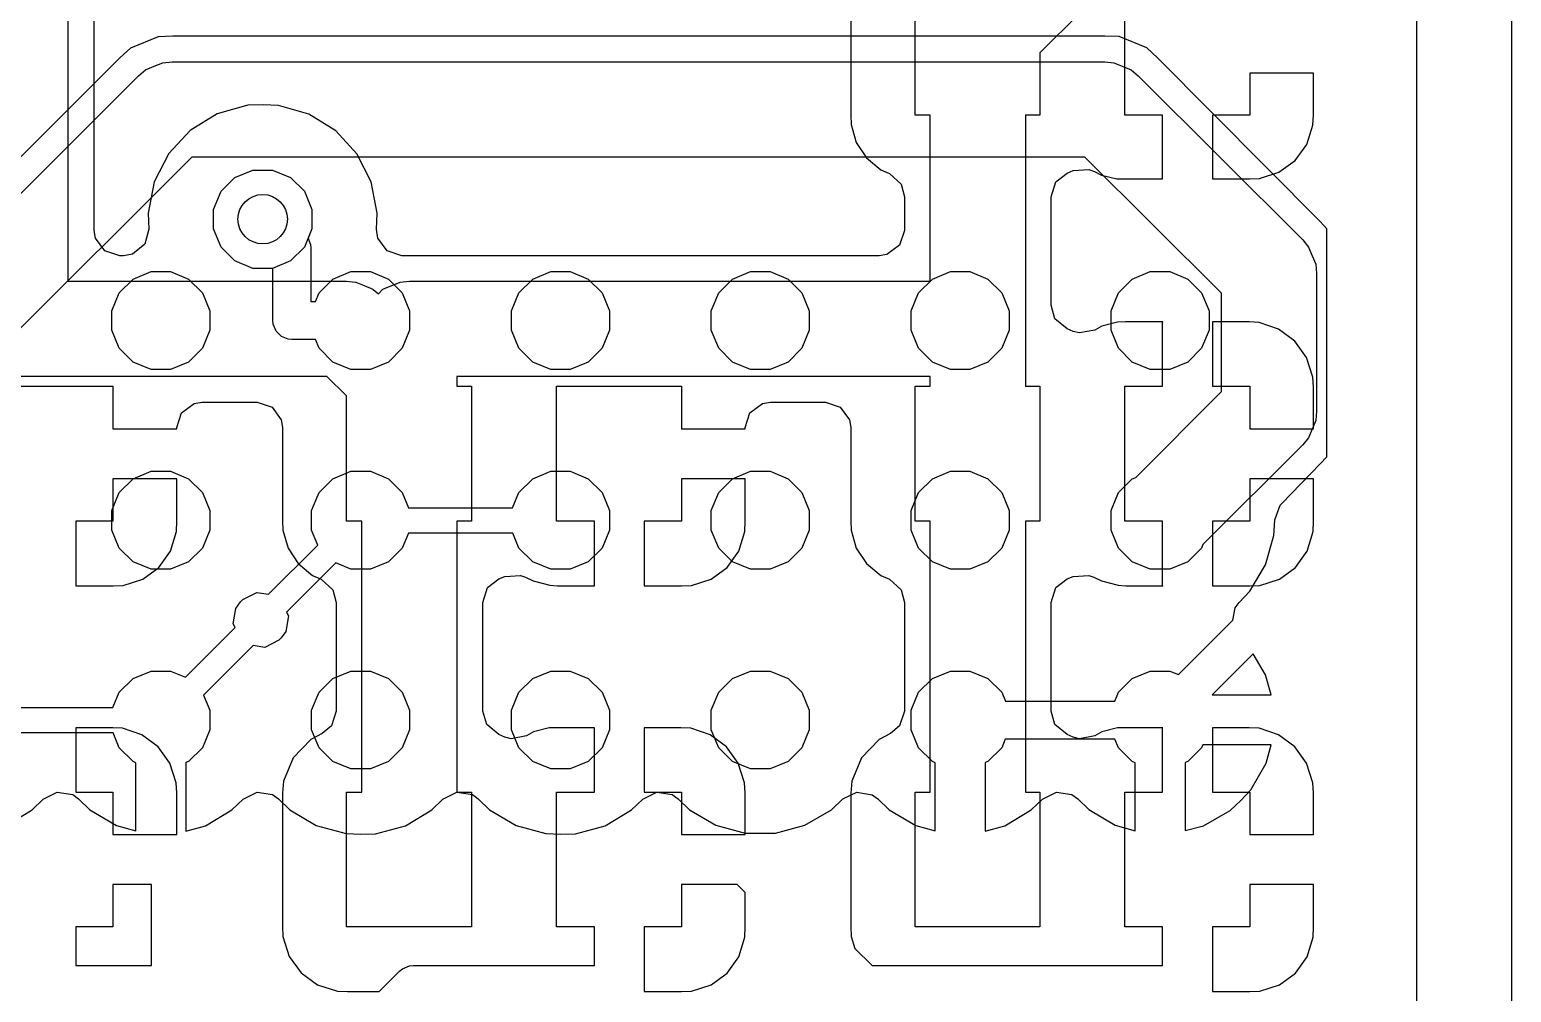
# Model space of a CAD drawing. Header units: inches. Extents: x 3.98 to 8.37, y -7.42 to -0.85.
# Drawn here: x 7.502 to 8.369, y -5.931 to -5.367 of the extents above; entities that cross this region are included whole.
import ezdxf

# ---------------------------------------------------------------- set-up
doc = ezdxf.new("R2010")
doc.units = ezdxf.units.IN
doc.header["$MEASUREMENT"] = 0
for name, color, linetype, true_color in [('Bottom Layer', 153, 'CONTINUOUS', 0x4d7fc4), ('Multi-Layer', 254, 'CONTINUOUS', 0xd0d2cd), ('Top Layer', 13, 'CONTINUOUS', 0xc83434)]:
    doc.layers.add(name, color=color, linetype=linetype, true_color=true_color)

msp = doc.modelspace()

# ---------------------------------------------------------------- linework, layer by layer
at = {"layer": 'Bottom Layer', "linetype": 'CONTINUOUS'}
for p, q in [((8.3137, -4.24655), (8.3137, -6.98495)), ((7.52454, -5.27219), (7.52454, -5.51431)), ((7.54002, -5.48456), (7.54002, -5.32451)), ((7.98264, -5.33869), (7.98264, -5.41714)), ((8.02026, -5.41718), (8.02026, -5.33825)), ((8.14304, -5.41718), (8.14304, -5.33825)), ((8.11676, -5.35728), (8.09334, -5.3807)), ((8.09334, -5.3807), (8.09334, -5.41718)), ((8.25331, -5.39248), (8.21612, -5.39248)), ((8.21612, -5.39248), (8.21612, -5.41718)), ((8.25331, -5.41704), (8.25331, -5.39248)), ((7.6119, -5.41639), (7.59613, -5.42605)), ((7.62992, -5.41129), (7.6119, -5.41639)), ((7.63884, -5.41099), (7.62992, -5.41129)), ((7.64772, -5.41138), (7.63884, -5.41099)), ((7.66562, -5.41658), (7.64772, -5.41138)), ((7.68124, -5.42627), (7.66562, -5.41658)), ((7.98264, -5.41714), (7.98277, -5.42259)), ((8.0291, -5.41718), (8.02026, -5.41718)), ((8.0291, -5.51431), (8.0291, -5.41718)), ((8.09334, -5.41718), (8.08479, -5.41718)), ((8.08479, -5.41718), (8.08479, -5.54215)), ((8.16511, -5.41718), (8.14304, -5.41718)), ((8.16511, -5.45437), (8.16511, -5.41718)), ((8.21612, -5.41718), (8.19434, -5.41718)), ((8.19434, -5.41718), (8.19434, -5.45437)), ((8.25308, -5.42286), (8.25331, -5.41704)), ((7.59613, -5.42605), (7.58356, -5.43962)), ((7.69366, -5.43981), (7.68124, -5.42627)), ((7.98277, -5.42259), (7.98587, -5.43313)), ((8.24939, -5.43421), (8.25308, -5.42286)), ((7.98587, -5.43313), (7.99177, -5.44207)), ((8.24256, -5.44362), (8.24939, -5.43421)), ((7.58356, -5.43962), (7.57513, -5.45608)), ((7.70197, -5.4562), (7.69366, -5.43981)), ((7.99177, -5.44207), (8.00018, -5.44901)), ((8.23315, -5.45045), (8.24256, -5.44362)), ((7.62225, -5.45359), (7.63283, -5.44921)), ((7.63283, -5.44921), (7.64428, -5.44921)), ((7.64428, -5.44921), (7.65485, -5.45359)), ((8.00018, -5.44901), (8.00525, -5.45126)), ((8.00525, -5.45126), (8.01207, -5.4574)), ((8.10267, -5.4561), (8.10917, -5.45104)), ((8.10917, -5.45104), (8.11282, -5.44958)), ((8.11282, -5.44958), (8.12198, -5.44897)), ((8.12198, -5.44897), (8.12515, -5.45017)), ((8.12515, -5.45017), (8.12927, -5.4523)), ((8.12927, -5.4523), (8.13833, -5.45442)), ((8.2218, -5.45414), (8.23315, -5.45045)), ((7.57513, -5.45608), (7.57143, -5.4744)), ((7.60977, -5.47226), (7.61415, -5.46168)), ((7.61415, -5.46168), (7.62225, -5.45359)), ((7.65485, -5.45359), (7.66295, -5.46168)), ((7.66295, -5.46168), (7.66733, -5.47226)), ((7.70561, -5.47448), (7.70197, -5.4562)), ((8.01207, -5.4574), (8.01406, -5.46483)), ((8.09983, -5.46483), (8.10267, -5.4561)), ((8.13833, -5.45442), (8.14301, -5.45437)), ((8.14301, -5.45437), (8.14319, -5.45437)), ((8.14319, -5.45437), (8.16511, -5.45437)), ((8.19434, -5.45437), (8.21598, -5.45437)), ((8.21598, -5.45437), (8.2218, -5.45414)), ((8.01406, -5.46483), (8.01406, -5.48456)), ((8.09983, -5.52841), (8.09983, -5.46483)), ((7.57143, -5.4744), (7.5719, -5.48383)), ((7.60977, -5.48371), (7.60977, -5.47226)), ((7.66733, -5.47226), (7.66733, -5.48371)), ((7.7052, -5.48393), (7.70561, -5.47448)), ((7.54075, -5.48915), (7.54002, -5.48456)), ((7.5719, -5.48383), (7.56949, -5.49269)), ((7.61415, -5.49429), (7.60977, -5.48371)), ((7.66733, -5.48371), (7.66295, -5.49429)), ((7.70591, -5.48915), (7.7052, -5.48393)), ((8.01406, -5.48456), (8.01123, -5.49329)), ((7.54614, -5.49658), (7.54075, -5.48915)), ((7.55487, -5.49941), (7.54614, -5.49658)), ((7.56949, -5.49269), (7.56234, -5.49844)), ((7.62225, -5.50238), (7.61415, -5.49429)), ((7.66295, -5.49429), (7.65485, -5.50238)), ((7.71131, -5.49658), (7.70591, -5.48915)), ((7.72004, -5.49941), (7.71131, -5.49658)), ((8.01123, -5.49329), (8.0038, -5.49869)), ((7.55706, -5.49941), (7.55487, -5.49941)), ((7.56234, -5.49844), (7.55706, -5.49941)), ((7.63283, -5.50677), (7.62225, -5.50238)), ((7.65485, -5.50238), (7.64428, -5.50677)), ((7.99921, -5.49941), (7.72004, -5.49941)), ((8.0038, -5.49869), (7.99921, -5.49941)), ((7.64428, -5.50677), (7.63283, -5.50677)), ((7.52454, -5.51431), (7.68759, -5.51431)), ((7.68759, -5.51431), (7.69276, -5.51482)), ((7.69276, -5.51482), (7.69289, -5.51482)), ((7.69289, -5.51482), (7.69293, -5.51483)), ((7.69293, -5.51483), (7.69302, -5.51484)), ((7.69302, -5.51484), (7.69798, -5.5169)), ((7.69798, -5.5169), (7.70294, -5.51892)), ((7.70294, -5.51892), (7.70302, -5.51898)), ((7.70302, -5.51898), (7.70306, -5.519)), ((7.70306, -5.519), (7.70315, -5.51909)), ((7.70315, -5.51909), (7.70626, -5.52162)), ((7.70626, -5.52162), (7.70888, -5.519)), ((7.70888, -5.519), (7.71892, -5.51484)), ((7.71892, -5.51484), (7.72435, -5.51431)), ((7.72435, -5.51431), (8.0291, -5.51431)), ((8.10212, -5.53633), (8.09983, -5.52841)), ((8.10917, -5.5422), (8.10212, -5.53633)), ((8.13875, -5.53824), (8.12959, -5.54067)), ((8.14334, -5.53815), (8.13875, -5.53824)), ((8.16516, -5.53815), (8.14334, -5.53815)), ((8.16511, -5.53864), (8.16516, -5.53815)), ((8.16511, -5.57584), (8.16511, -5.53864)), ((8.2158, -5.53815), (8.19429, -5.53815)), ((8.19429, -5.53815), (8.19434, -5.53864)), ((8.19434, -5.53864), (8.19434, -5.57584)), ((8.22151, -5.53851), (8.2158, -5.53815)), ((8.23292, -5.54243), (8.22151, -5.53851)), ((8.08479, -5.54215), (8.08479, -5.57584)), ((8.11282, -5.54366), (8.10917, -5.5422)), ((8.1164, -5.5446), (8.11282, -5.54366)), ((8.12542, -5.54293), (8.1164, -5.5446)), ((8.12959, -5.54067), (8.12542, -5.54293)), ((8.24237, -5.54946), (8.23292, -5.54243)), ((8.24926, -5.55901), (8.24237, -5.54946)), ((8.25303, -5.57046), (8.24926, -5.55901)), ((7.67614, -5.57), (7.4967, -5.57)), ((7.68766, -5.58141), (7.67614, -5.57)), ((8.0291, -5.57), (7.75219, -5.57)), ((7.75219, -5.57), (7.75219, -5.57584)), ((8.0291, -5.57584), (8.0291, -5.57)), ((8.25331, -5.57627), (8.25303, -5.57046)), ((7.47777, -5.57584), (7.55085, -5.57584)), ((7.55085, -5.57584), (7.55085, -5.60076)), ((7.68766, -5.65477), (7.68766, -5.58141)), ((7.75219, -5.57584), (7.76075, -5.57584)), ((7.76075, -5.57584), (7.76075, -5.65477)), ((7.81044, -5.65477), (7.81044, -5.57584)), ((7.81044, -5.57584), (7.88352, -5.57584)), ((7.88352, -5.57584), (7.88352, -5.60076)), ((8.02026, -5.65477), (8.02026, -5.57584)), ((8.02026, -5.57584), (8.0291, -5.57584)), ((8.08479, -5.57584), (8.09334, -5.57584)), ((8.09334, -5.57584), (8.09334, -5.65477)), ((8.14304, -5.65477), (8.14304, -5.57584)), ((8.14304, -5.57584), (8.16511, -5.57584)), ((8.19434, -5.57584), (8.21612, -5.57584)), ((8.21612, -5.57584), (8.21612, -5.60076)), ((8.25331, -5.60076), (8.25331, -5.57627)), ((7.58826, -5.60003), (7.59109, -5.59131)), ((7.59109, -5.59131), (7.59852, -5.58591)), ((7.59852, -5.58591), (7.60311, -5.58518)), ((7.60311, -5.58518), (7.63526, -5.58518)), ((7.63526, -5.58518), (7.64399, -5.58802)), ((7.64399, -5.58802), (7.64939, -5.59544)), ((7.92078, -5.60003), (7.92362, -5.59131)), ((7.92362, -5.59131), (7.93104, -5.58591)), ((7.93104, -5.58591), (7.93563, -5.58518)), ((7.93563, -5.58518), (7.96779, -5.58518)), ((7.96779, -5.58518), (7.97652, -5.58802)), ((7.97652, -5.58802), (7.98191, -5.59544)), ((7.58826, -5.60076), (7.58826, -5.60003)), ((7.64939, -5.59544), (7.65011, -5.60003)), ((7.65011, -5.60003), (7.65011, -5.65466)), ((7.92078, -5.60076), (7.92078, -5.60003)), ((7.98191, -5.59544), (7.98264, -5.60003)), ((7.98264, -5.60003), (7.98264, -5.65466)), ((7.55085, -5.60076), (7.58826, -5.60076)), ((7.88352, -5.60076), (7.92078, -5.60076)), ((8.21612, -5.60076), (8.25331, -5.60076)), ((7.58826, -5.63), (7.55085, -5.63)), ((7.55085, -5.63), (7.55085, -5.65477)), ((7.58826, -5.65473), (7.58826, -5.63)), ((7.92078, -5.63), (7.88352, -5.63)), ((7.88352, -5.63), (7.88352, -5.65477)), ((7.92078, -5.65473), (7.92078, -5.63)), ((8.25331, -5.63), (8.21612, -5.63)), ((8.21612, -5.63), (8.21612, -5.65477)), ((8.25331, -5.65473), (8.25331, -5.63)), ((7.55085, -5.65477), (7.52929, -5.65477)), ((7.52929, -5.65477), (7.52929, -5.69212)), ((7.58463, -5.67227), (7.58816, -5.66077)), ((7.58816, -5.66077), (7.58826, -5.65473)), ((7.65011, -5.65466), (7.65025, -5.66011)), ((7.65025, -5.66011), (7.65335, -5.67065)), ((7.69651, -5.65477), (7.68766, -5.65477)), ((7.69651, -5.81343), (7.69651, -5.65477)), ((7.76075, -5.65477), (7.75219, -5.65477)), ((7.75219, -5.65477), (7.75219, -5.81343)), ((7.83259, -5.65477), (7.81044, -5.65477)), ((7.83259, -5.69212), (7.83259, -5.65477)), ((7.88352, -5.65477), (7.86182, -5.65477)), ((7.86182, -5.65477), (7.86182, -5.69212)), ((7.91716, -5.67227), (7.92068, -5.66077)), ((7.92068, -5.66077), (7.92078, -5.65473)), ((7.98264, -5.65466), (7.98277, -5.66011)), ((7.98277, -5.66011), (7.98587, -5.67065)), ((8.0291, -5.65477), (8.02026, -5.65477)), ((8.0291, -5.81343), (8.0291, -5.65477)), ((8.09334, -5.65477), (8.08479, -5.65477)), ((8.08479, -5.65477), (8.08479, -5.81343)), ((8.16511, -5.65477), (8.14304, -5.65477)), ((8.16511, -5.69212), (8.16511, -5.65477)), ((8.21612, -5.65477), (8.19434, -5.65477)), ((8.19434, -5.65477), (8.19434, -5.69212)), ((8.24968, -5.67227), (8.25321, -5.66077)), ((8.25321, -5.66077), (8.25331, -5.65473)), ((7.57784, -5.68183), (7.58463, -5.67227)), ((7.65335, -5.67065), (7.65924, -5.67958)), ((7.91036, -5.68183), (7.91716, -5.67227)), ((7.98587, -5.67065), (7.99177, -5.67958)), ((8.24289, -5.68183), (8.24968, -5.67227)), ((7.56837, -5.68876), (7.57784, -5.68183)), ((7.65924, -5.67958), (7.66765, -5.68652)), ((7.66765, -5.68652), (7.67272, -5.68878)), ((7.77664, -5.68856), (7.7803, -5.6871)), ((7.7803, -5.6871), (7.78945, -5.68649)), ((7.78945, -5.68649), (7.79235, -5.68756)), ((7.9009, -5.68876), (7.91036, -5.68183)), ((7.99177, -5.67958), (8.00018, -5.68652)), ((8.00018, -5.68652), (8.00525, -5.68878)), ((8.10917, -5.68856), (8.11282, -5.6871)), ((8.11282, -5.6871), (8.12198, -5.68649)), ((8.12198, -5.68649), (8.12488, -5.68756)), ((8.23342, -5.68876), (8.24289, -5.68183)), ((7.52929, -5.69212), (7.52924, -5.69261)), ((7.52924, -5.69261), (7.55101, -5.69261)), ((7.55101, -5.69261), (7.55694, -5.69244)), ((7.55694, -5.69244), (7.56837, -5.68876)), ((7.67272, -5.68878), (7.67955, -5.69492)), ((7.67955, -5.69492), (7.68154, -5.70235)), ((7.76731, -5.70235), (7.77014, -5.69362)), ((7.77014, -5.69362), (7.77664, -5.68856)), ((7.79235, -5.68756), (7.79687, -5.68977)), ((7.79687, -5.68977), (7.80655, -5.69234)), ((7.80655, -5.69234), (7.8111, -5.69261)), ((7.8111, -5.69261), (7.83263, -5.69261)), ((7.83263, -5.69261), (7.83259, -5.69212)), ((7.86182, -5.69212), (7.86177, -5.69261)), ((7.86177, -5.69261), (7.88353, -5.69261)), ((7.88353, -5.69261), (7.88947, -5.69244)), ((7.88947, -5.69244), (7.9009, -5.68876)), ((8.00525, -5.68878), (8.01207, -5.69492)), ((8.01207, -5.69492), (8.01406, -5.70235)), ((8.09983, -5.70235), (8.10267, -5.69362)), ((8.10267, -5.69362), (8.10917, -5.68856)), ((8.12488, -5.68756), (8.12939, -5.68977)), ((8.12939, -5.68977), (8.13908, -5.69234)), ((8.13908, -5.69234), (8.14363, -5.69261)), ((8.14363, -5.69261), (8.16516, -5.69261)), ((8.16516, -5.69261), (8.16511, -5.69212)), ((8.19434, -5.69212), (8.19429, -5.69261)), ((8.19429, -5.69261), (8.21606, -5.69261)), ((8.21606, -5.69261), (8.22199, -5.69244)), ((8.22199, -5.69244), (8.23342, -5.68876)), ((7.68154, -5.70235), (7.68154, -5.76593)), ((7.76731, -5.76593), (7.76731, -5.70235)), ((8.01406, -5.70235), (8.01406, -5.76593)), ((8.09983, -5.76593), (8.09983, -5.70235)), ((7.68154, -5.76593), (7.6787, -5.77466)), ((7.76959, -5.77384), (7.76731, -5.76593)), ((7.77664, -5.77972), (7.76959, -5.77384)), ((8.01406, -5.76593), (8.01123, -5.77466)), ((8.10212, -5.77384), (8.09983, -5.76593)), ((8.10917, -5.77972), (8.10212, -5.77384)), ((7.55077, -5.77567), (7.52924, -5.77567)), ((7.52924, -5.77567), (7.52929, -5.77616)), ((7.52929, -5.77616), (7.52929, -5.81343)), ((7.55648, -5.77601), (7.55077, -5.77567)), ((7.56788, -5.77993), (7.55648, -5.77601)), ((7.57734, -5.78695), (7.56788, -5.77993)), ((7.66669, -5.7826), (7.65639, -5.79324)), ((7.67343, -5.77916), (7.66669, -5.7826)), ((7.6787, -5.77466), (7.67343, -5.77916)), ((7.7803, -5.78118), (7.77664, -5.77972)), ((7.78387, -5.78212), (7.7803, -5.78118)), ((7.7929, -5.78044), (7.78387, -5.78212)), ((7.79706, -5.77818), (7.7929, -5.78044)), ((7.80622, -5.77576), (7.79706, -5.77818)), ((7.81082, -5.77567), (7.80622, -5.77576)), ((7.83263, -5.77567), (7.81082, -5.77567)), ((7.83259, -5.77616), (7.83263, -5.77567)), ((7.83259, -5.81343), (7.83259, -5.77616)), ((7.88328, -5.77567), (7.86177, -5.77567)), ((7.86177, -5.77567), (7.86182, -5.77616)), ((7.86182, -5.77616), (7.86182, -5.81343)), ((7.88898, -5.77602), (7.88328, -5.77567)), ((7.90039, -5.77995), (7.88898, -5.77602)), ((7.90985, -5.78697), (7.90039, -5.77995)), ((7.99921, -5.7826), (7.98892, -5.79324)), ((8.00596, -5.77916), (7.99921, -5.7826)), ((8.01123, -5.77466), (8.00596, -5.77916)), ((8.11282, -5.78118), (8.10917, -5.77972)), ((8.1164, -5.78212), (8.11282, -5.78118)), ((8.12542, -5.78044), (8.1164, -5.78212)), ((8.12959, -5.77818), (8.12542, -5.78044)), ((8.13875, -5.77576), (8.12959, -5.77818)), ((8.14334, -5.77567), (8.13875, -5.77576)), ((8.16516, -5.77567), (8.14334, -5.77567)), ((8.16511, -5.77616), (8.16516, -5.77567)), ((8.16511, -5.81343), (8.16511, -5.77616)), ((8.2158, -5.77567), (8.19429, -5.77567)), ((8.19429, -5.77567), (8.19434, -5.77616)), ((8.19434, -5.77616), (8.19434, -5.81343)), ((8.22151, -5.77602), (8.2158, -5.77567)), ((8.23292, -5.77995), (8.22151, -5.77602)), ((8.24237, -5.78697), (8.23292, -5.77995)), ((7.58422, -5.79651), (7.57734, -5.78695)), ((7.91674, -5.79653), (7.90985, -5.78697)), ((8.24926, -5.79653), (8.24237, -5.78697)), ((7.58799, -5.80796), (7.58422, -5.79651)), ((7.65639, -5.79324), (7.65063, -5.80693)), ((7.92051, -5.80797), (7.91674, -5.79653)), ((7.98892, -5.79324), (7.98316, -5.80693)), ((8.25303, -5.80797), (8.24926, -5.79653)), ((7.58826, -5.81378), (7.58799, -5.80796)), ((7.65063, -5.80693), (7.65011, -5.81398)), ((7.92078, -5.81378), (7.92051, -5.80797)), ((7.98316, -5.80693), (7.98264, -5.81398)), ((8.25331, -5.81378), (8.25303, -5.80797)), ((7.52929, -5.81343), (7.55085, -5.81343)), ((7.55085, -5.81343), (7.55085, -5.83828)), ((7.58826, -5.83828), (7.58826, -5.81378)), ((7.65011, -5.81398), (7.65011, -5.89207)), ((7.68766, -5.89236), (7.68766, -5.81343)), ((7.68766, -5.81343), (7.69651, -5.81343)), ((7.75219, -5.81343), (7.76075, -5.81343)), ((7.76075, -5.81343), (7.76075, -5.89236)), ((7.81044, -5.89236), (7.81044, -5.81343)), ((7.81044, -5.81343), (7.83259, -5.81343)), ((7.86182, -5.81343), (7.88352, -5.81343)), ((7.88352, -5.81343), (7.88352, -5.83828)), ((7.92078, -5.83828), (7.92078, -5.81378)), ((7.98264, -5.81398), (7.98264, -5.89207)), ((8.02026, -5.89236), (8.02026, -5.81343)), ((8.02026, -5.81343), (8.0291, -5.81343)), ((8.08479, -5.81343), (8.09334, -5.81343)), ((8.09334, -5.81343), (8.09334, -5.89236)), ((8.14304, -5.89236), (8.14304, -5.81343)), ((8.14304, -5.81343), (8.16511, -5.81343)), ((8.19434, -5.81343), (8.21612, -5.81343)), ((8.21612, -5.81343), (8.21612, -5.83828)), ((8.25331, -5.83828), (8.25331, -5.81378)), ((7.55085, -5.83828), (7.58826, -5.83828)), ((7.88352, -5.83828), (7.92078, -5.83828)), ((8.21612, -5.83828), (8.25331, -5.83828)), ((7.57354, -5.86752), (7.55085, -5.86752)), ((7.55085, -5.86752), (7.55085, -5.89236)), ((7.57354, -5.91491), (7.57354, -5.86752)), ((7.91622, -5.86752), (7.88352, -5.86752)), ((7.88352, -5.86752), (7.88352, -5.89236)), ((7.92078, -5.87208), (7.91622, -5.86752)), ((8.25331, -5.86752), (8.21612, -5.86752)), ((8.21612, -5.86752), (8.21612, -5.89236)), ((8.25331, -5.89225), (8.25331, -5.86752)), ((7.92078, -5.89225), (7.92078, -5.87208)), ((7.55085, -5.89236), (7.52929, -5.89236)), ((7.52929, -5.89236), (7.52929, -5.91491)), ((7.65011, -5.89207), (7.65034, -5.89801)), ((7.76075, -5.89236), (7.68766, -5.89236)), ((7.83259, -5.89236), (7.81044, -5.89236)), ((7.83259, -5.91491), (7.83259, -5.89236)), ((7.88352, -5.89236), (7.86182, -5.89236)), ((7.86182, -5.89236), (7.86182, -5.92964)), ((7.92068, -5.89829), (7.92078, -5.89225)), ((7.98264, -5.89207), (7.98287, -5.89801)), ((8.09334, -5.89236), (8.02026, -5.89236)), ((8.16511, -5.89236), (8.14304, -5.89236)), ((8.16511, -5.91491), (8.16511, -5.89236)), ((8.21612, -5.89236), (8.19434, -5.89236)), ((8.19434, -5.89236), (8.19434, -5.92964)), ((8.25321, -5.89829), (8.25331, -5.89225)), ((7.65034, -5.89801), (7.6541, -5.90958)), ((7.91716, -5.90979), (7.92068, -5.89829)), ((7.98287, -5.89801), (7.9851, -5.90488)), ((8.24968, -5.90979), (8.25321, -5.89829)), ((7.6541, -5.90958), (7.66107, -5.91917)), ((7.91036, -5.91934), (7.91716, -5.90979)), ((7.9851, -5.90488), (7.99513, -5.91491)), ((8.24289, -5.91934), (8.24968, -5.90979)), ((7.52929, -5.91491), (7.57354, -5.91491)), ((7.66107, -5.91917), (7.67067, -5.92614)), ((7.7067, -5.93013), (7.71866, -5.91817)), ((7.71866, -5.91817), (7.72035, -5.91679)), ((7.72035, -5.91679), (7.72437, -5.91512)), ((7.72437, -5.91512), (7.72654, -5.91491)), ((7.72654, -5.91491), (7.83259, -5.91491)), ((7.9009, -5.92628), (7.91036, -5.91934)), ((7.99513, -5.91491), (8.16511, -5.91491)), ((8.23342, -5.92628), (8.24289, -5.91934)), ((7.67067, -5.92614), (7.68223, -5.9299)), ((7.68223, -5.9299), (7.68817, -5.93013)), ((7.68817, -5.93013), (7.7067, -5.93013)), ((7.86182, -5.92964), (7.86177, -5.93013)), ((7.86177, -5.93013), (7.88353, -5.93013)), ((7.88353, -5.93013), (7.88947, -5.92996)), ((7.88947, -5.92996), (7.9009, -5.92628)), ((8.19434, -5.92964), (8.19429, -5.93013)), ((8.19429, -5.93013), (8.21606, -5.93013)), ((8.21606, -5.93013), (8.22199, -5.92996)), ((8.22199, -5.92996), (8.23342, -5.92628))]:
    msp.add_line(p, q, dxfattribs=at)
at = {"layer": 'Bottom Layer'}
msp.add_circle((7.63855, -5.47799), 0.01447, dxfattribs=at)
at = {"layer": 'Multi-Layer', "linetype": 'CONTINUOUS'}
msp.add_line((8.36916, -1.24732), (8.36916, -7.02068), dxfattribs=at)
at = {"layer": 'Top Layer', "linetype": 'CONTINUOUS'}
for p, q in [((8.3137, -4.24655), (8.3137, -6.58226)), ((7.57745, -5.3712), (7.56113, -5.37789)), ((7.58593, -5.37079), (7.57745, -5.3712)), ((8.1312, -5.37079), (7.58593, -5.37079)), ((8.1397, -5.37112), (8.1312, -5.37079)), ((8.15592, -5.37776), (8.1397, -5.37112)), ((7.55487, -5.38352), (7.47183, -5.46656)), ((7.56113, -5.37789), (7.55487, -5.38352)), ((8.16212, -5.38345), (8.15592, -5.37776)), ((8.25736, -5.47942), (8.16212, -5.38345)), ((7.56581, -5.39405), (7.57002, -5.3906)), ((7.57002, -5.3906), (7.57002, -5.39059)), ((7.57002, -5.39059), (7.57003, -5.39059)), ((7.57003, -5.39059), (7.57508, -5.3885)), ((7.57003, -5.39059), (7.57003, -5.39059)), ((7.57508, -5.3885), (7.58006, -5.38644)), ((7.58006, -5.38644), (7.58007, -5.38644)), ((7.58007, -5.38644), (7.58007, -5.38644)), ((7.58007, -5.38644), (7.58008, -5.38644)), ((7.58008, -5.38644), (7.58549, -5.3859)), ((7.58549, -5.3859), (8.1312, -5.3859)), ((8.1312, -5.3859), (8.13661, -5.38644)), ((8.13661, -5.38644), (8.13662, -5.38644)), ((8.13662, -5.38644), (8.13663, -5.38644)), ((8.13663, -5.38644), (8.13663, -5.38644)), ((8.13663, -5.38644), (8.14152, -5.38846)), ((8.14152, -5.38846), (8.14666, -5.39059)), ((8.14666, -5.39059), (8.14667, -5.39059)), ((8.14667, -5.39059), (8.14667, -5.39059)), ((8.14667, -5.39059), (8.14668, -5.3906)), ((8.14668, -5.3906), (8.15088, -5.39405)), ((7.4475, -5.5123), (7.56581, -5.39405)), ((8.15088, -5.39405), (8.24706, -5.49015)), ((7.59702, -5.44159), (7.48722, -5.55133)), ((8.11967, -5.44159), (7.59702, -5.44159)), ((8.19953, -5.52139), (8.11967, -5.44159)), ((7.62225, -5.45359), (7.63283, -5.44921)), ((7.63283, -5.44921), (7.64428, -5.44921)), ((7.64428, -5.44921), (7.65485, -5.45359)), ((7.60977, -5.47226), (7.61415, -5.46168)), ((7.61415, -5.46168), (7.62225, -5.45359)), ((7.65485, -5.45359), (7.66295, -5.46168)), ((7.66295, -5.46168), (7.66733, -5.47226)), ((7.60977, -5.48371), (7.60977, -5.47226)), ((7.66733, -5.47226), (7.66733, -5.48371)), ((7.61415, -5.49429), (7.60977, -5.48371)), ((7.66733, -5.48371), (7.66507, -5.48918)), ((8.26118, -5.48366), (8.25736, -5.47942)), ((8.26118, -5.6171), (8.26118, -5.48366)), ((7.62225, -5.50238), (7.61415, -5.49429)), ((7.66507, -5.48918), (7.66575, -5.49082)), ((7.66575, -5.49082), (7.66658, -5.49282)), ((7.66658, -5.49282), (7.66658, -5.49283)), ((7.66658, -5.49283), (7.66658, -5.49284)), ((7.66658, -5.49284), (7.6668, -5.49501)), ((7.6668, -5.49501), (7.6668, -5.52618)), ((8.24706, -5.49015), (8.25052, -5.49437)), ((8.25052, -5.49437), (8.25052, -5.49438)), ((8.25052, -5.49438), (8.25053, -5.49438)), ((8.25053, -5.49438), (8.25265, -5.49951)), ((7.63283, -5.50677), (7.62225, -5.50238)), ((8.25265, -5.49951), (8.25468, -5.50441)), ((8.25468, -5.50441), (8.25468, -5.50441)), ((8.25468, -5.50441), (8.25469, -5.50442)), ((8.25469, -5.50442), (8.25522, -5.50985)), ((7.55461, -5.52109), (7.56268, -5.51302)), ((7.56268, -5.51302), (7.57321, -5.50866)), ((7.57321, -5.50866), (7.58462, -5.50866)), ((7.58462, -5.50866), (7.59516, -5.51302)), ((7.59516, -5.51302), (7.60322, -5.52109)), ((7.64428, -5.50677), (7.63283, -5.50677)), ((7.64451, -5.50667), (7.64428, -5.50677)), ((7.64451, -5.53733), (7.64451, -5.50667)), ((7.67154, -5.52109), (7.67961, -5.51302)), ((7.67961, -5.51302), (7.69014, -5.50866)), ((7.69014, -5.50866), (7.70155, -5.50866)), ((7.70155, -5.50866), (7.71209, -5.51302)), ((7.71209, -5.51302), (7.72015, -5.52109)), ((7.78847, -5.52109), (7.79654, -5.51302)), ((7.79654, -5.51302), (7.80708, -5.50866)), ((7.80708, -5.50866), (7.81848, -5.50866)), ((7.81848, -5.50866), (7.82902, -5.51302)), ((7.82902, -5.51302), (7.83709, -5.52109)), ((7.90541, -5.52109), (7.91347, -5.51302)), ((7.91347, -5.51302), (7.92401, -5.50866)), ((7.92401, -5.50866), (7.93541, -5.50866)), ((7.93541, -5.50866), (7.94595, -5.51302)), ((7.94595, -5.51302), (7.95402, -5.52109)), ((8.02234, -5.52109), (8.0304, -5.51302)), ((8.0304, -5.51302), (8.04094, -5.50866)), ((8.04094, -5.50866), (8.05235, -5.50866)), ((8.05235, -5.50866), (8.06288, -5.51302)), ((8.06288, -5.51302), (8.07095, -5.52109)), ((8.13927, -5.52109), (8.14733, -5.51302)), ((8.14733, -5.51302), (8.15787, -5.50866)), ((8.15787, -5.50866), (8.16928, -5.50866)), ((8.16928, -5.50866), (8.17982, -5.51302)), ((8.17982, -5.51302), (8.18788, -5.52109)), ((8.25522, -5.50985), (8.25522, -5.59046)), ((7.55024, -5.53163), (7.55461, -5.52109)), ((7.60322, -5.52109), (7.60759, -5.53163)), ((7.66943, -5.52618), (7.67154, -5.52109)), ((7.72015, -5.52109), (7.72452, -5.53163)), ((7.78411, -5.53163), (7.78847, -5.52109)), ((7.83709, -5.52109), (7.84145, -5.53163)), ((7.90104, -5.53163), (7.90541, -5.52109)), ((7.95402, -5.52109), (7.95838, -5.53163)), ((8.01797, -5.53163), (8.02234, -5.52109)), ((8.07095, -5.52109), (8.07531, -5.53163)), ((8.1349, -5.53163), (8.13927, -5.52109)), ((8.18788, -5.52109), (8.19225, -5.53163)), ((8.19953, -5.57893), (8.19953, -5.52139)), ((7.6668, -5.52618), (7.66943, -5.52618)), ((7.55024, -5.54303), (7.55024, -5.53163)), ((7.60759, -5.53163), (7.60759, -5.54303)), ((7.64472, -5.5395), (7.64451, -5.53733)), ((7.64639, -5.54352), (7.64472, -5.5395)), ((7.72452, -5.53163), (7.72452, -5.54303)), ((7.78411, -5.54303), (7.78411, -5.53163)), ((7.84145, -5.53163), (7.84145, -5.54303)), ((7.90104, -5.54303), (7.90104, -5.53163)), ((7.95838, -5.53163), (7.95838, -5.54303)), ((8.01797, -5.54303), (8.01797, -5.53163)), ((8.07531, -5.53163), (8.07531, -5.54303)), ((8.1349, -5.54303), (8.1349, -5.53163)), ((8.19225, -5.53163), (8.19225, -5.54303)), ((7.55461, -5.55357), (7.55024, -5.54303)), ((7.60759, -5.54303), (7.60322, -5.55357)), ((7.64946, -5.5466), (7.64639, -5.54352)), ((7.65348, -5.54826), (7.64946, -5.5466)), ((7.65565, -5.54847), (7.65348, -5.54826)), ((7.66943, -5.54847), (7.65565, -5.54847)), ((7.67154, -5.55357), (7.66943, -5.54847)), ((7.72452, -5.54303), (7.72015, -5.55357)), ((7.78847, -5.55357), (7.78411, -5.54303)), ((7.84145, -5.54303), (7.83709, -5.55357)), ((7.90541, -5.55357), (7.90104, -5.54303)), ((7.95838, -5.54303), (7.95402, -5.55357)), ((8.02234, -5.55357), (8.01797, -5.54303)), ((8.07531, -5.54303), (8.07095, -5.55357)), ((8.13927, -5.55357), (8.1349, -5.54303)), ((8.19225, -5.54303), (8.18788, -5.55357)), ((7.56268, -5.56164), (7.55461, -5.55357)), ((7.60322, -5.55357), (7.59516, -5.56164)), ((7.67961, -5.56164), (7.67154, -5.55357)), ((7.72015, -5.55357), (7.71209, -5.56164)), ((7.79654, -5.56164), (7.78847, -5.55357)), ((7.83709, -5.55357), (7.82902, -5.56164)), ((7.91347, -5.56164), (7.90541, -5.55357)), ((7.95402, -5.55357), (7.94595, -5.56164)), ((8.0304, -5.56164), (8.02234, -5.55357)), ((8.07095, -5.55357), (8.06288, -5.56164)), ((8.14733, -5.56164), (8.13927, -5.55357)), ((8.18788, -5.55357), (8.17982, -5.56164)), ((7.57321, -5.566), (7.56268, -5.56164)), ((7.58462, -5.566), (7.57321, -5.566)), ((7.59516, -5.56164), (7.58462, -5.566)), ((7.69014, -5.566), (7.67961, -5.56164)), ((7.70155, -5.566), (7.69014, -5.566)), ((7.71209, -5.56164), (7.70155, -5.566)), ((7.80708, -5.566), (7.79654, -5.56164)), ((7.81848, -5.566), (7.80708, -5.566)), ((7.82902, -5.56164), (7.81848, -5.566)), ((7.92401, -5.566), (7.91347, -5.56164)), ((7.93541, -5.566), (7.92401, -5.566)), ((7.94595, -5.56164), (7.93541, -5.566)), ((8.04094, -5.566), (8.0304, -5.56164)), ((8.05235, -5.566), (8.04094, -5.566)), ((8.06288, -5.56164), (8.05235, -5.566)), ((8.15787, -5.566), (8.14733, -5.56164)), ((8.16928, -5.566), (8.15787, -5.566)), ((8.17982, -5.56164), (8.16928, -5.566)), ((8.14933, -5.62913), (8.19953, -5.57893)), ((8.25522, -5.59046), (8.25469, -5.59589)), ((8.25469, -5.59589), (8.25053, -5.60593)), ((8.25053, -5.60593), (8.24707, -5.61015)), ((8.24707, -5.61015), (8.18871, -5.66851)), ((8.25735, -5.62127), (8.26118, -5.6171)), ((7.56268, -5.62995), (7.57321, -5.62559)), ((7.57321, -5.62559), (7.58462, -5.62559)), ((7.58462, -5.62559), (7.59516, -5.62995)), ((7.67961, -5.62995), (7.69014, -5.62559)), ((7.69014, -5.62559), (7.70155, -5.62559)), ((7.70155, -5.62559), (7.71209, -5.62995)), ((7.79654, -5.62995), (7.80708, -5.62559)), ((7.80708, -5.62559), (7.81848, -5.62559)), ((7.81848, -5.62559), (7.82902, -5.62995)), ((7.91347, -5.62995), (7.92401, -5.62559)), ((7.92401, -5.62559), (7.93541, -5.62559)), ((7.93541, -5.62559), (7.94595, -5.62995)), ((8.0304, -5.62995), (8.04094, -5.62559)), ((8.04094, -5.62559), (8.05235, -5.62559)), ((8.05235, -5.62559), (8.06288, -5.62995)), ((8.23483, -5.64451), (8.25735, -5.62127)), ((7.55461, -5.63802), (7.56268, -5.62995)), ((7.59516, -5.62995), (7.60322, -5.63802)), ((7.67154, -5.63802), (7.67961, -5.62995)), ((7.71209, -5.62995), (7.72015, -5.63802)), ((7.78847, -5.63802), (7.79654, -5.62995)), ((7.82902, -5.62995), (7.83709, -5.63802)), ((7.90541, -5.63802), (7.91347, -5.62995)), ((7.94595, -5.62995), (7.95402, -5.63802)), ((8.02234, -5.63802), (8.0304, -5.62995)), ((8.06288, -5.62995), (8.07095, -5.63802)), ((8.13927, -5.63802), (8.14733, -5.62995)), ((8.14733, -5.62995), (8.14933, -5.62913)), ((7.55024, -5.64856), (7.55461, -5.63802)), ((7.60322, -5.63802), (7.60759, -5.64856)), ((7.66718, -5.64856), (7.67154, -5.63802)), ((7.72015, -5.63802), (7.72384, -5.64692)), ((7.78479, -5.64692), (7.78847, -5.63802)), ((7.83709, -5.63802), (7.84145, -5.64856)), ((7.90104, -5.64856), (7.90541, -5.63802)), ((7.95402, -5.63802), (7.95838, -5.64856)), ((8.01797, -5.64856), (8.02234, -5.63802)), ((8.07095, -5.63802), (8.07531, -5.64856)), ((8.1349, -5.64856), (8.13927, -5.63802)), ((7.55024, -5.65996), (7.55024, -5.64856)), ((7.60759, -5.64856), (7.60759, -5.65996)), ((7.66718, -5.65996), (7.66718, -5.64856)), ((7.72384, -5.64692), (7.78479, -5.64692)), ((7.84145, -5.64856), (7.84145, -5.65996)), ((7.90104, -5.65996), (7.90104, -5.64856)), ((7.95838, -5.64856), (7.95838, -5.65996)), ((8.01797, -5.65996), (8.01797, -5.64856)), ((8.07531, -5.64856), (8.07531, -5.65996)), ((8.1349, -5.65996), (8.1349, -5.64856)), ((8.23067, -5.65407), (8.23396, -5.6455)), ((8.23396, -5.6455), (8.23483, -5.64451)), ((7.55461, -5.6705), (7.55024, -5.65996)), ((7.60759, -5.65996), (7.60322, -5.6705)), ((7.67081, -5.66874), (7.66718, -5.65996)), ((7.84145, -5.65996), (7.83709, -5.6705)), ((7.90541, -5.6705), (7.90104, -5.65996)), ((7.95838, -5.65996), (7.95402, -5.6705)), ((8.02234, -5.6705), (8.01797, -5.65996)), ((8.07531, -5.65996), (8.07095, -5.6705)), ((8.13927, -5.6705), (8.1349, -5.65996)), ((8.23019, -5.66315), (8.23067, -5.65407)), ((7.642, -5.69754), (7.67081, -5.66874)), ((7.72378, -5.66175), (7.72015, -5.6705)), ((7.78485, -5.66175), (7.72378, -5.66175)), ((7.78847, -5.6705), (7.78485, -5.66175)), ((8.18871, -5.66851), (8.18788, -5.6705)), ((8.2253, -5.68038), (8.23019, -5.66315)), ((7.56268, -5.67857), (7.55461, -5.6705)), ((7.57321, -5.68293), (7.56268, -5.67857)), ((7.59516, -5.67857), (7.58462, -5.68293)), ((7.60322, -5.6705), (7.59516, -5.67857)), ((7.71209, -5.67857), (7.70155, -5.68293)), ((7.72015, -5.6705), (7.71209, -5.67857)), ((7.79654, -5.67857), (7.78847, -5.6705)), ((7.80708, -5.68293), (7.79654, -5.67857)), ((7.82902, -5.67857), (7.81848, -5.68293)), ((7.83709, -5.6705), (7.82902, -5.67857)), ((7.91347, -5.67857), (7.90541, -5.6705)), ((7.92401, -5.68293), (7.91347, -5.67857)), ((7.94595, -5.67857), (7.93541, -5.68293)), ((7.95402, -5.6705), (7.94595, -5.67857)), ((8.0304, -5.67857), (8.02234, -5.6705)), ((8.04094, -5.68293), (8.0304, -5.67857)), ((8.06288, -5.67857), (8.05235, -5.68293)), ((8.07095, -5.6705), (8.06288, -5.67857)), ((8.14733, -5.67857), (8.13927, -5.6705)), ((8.15787, -5.68293), (8.14733, -5.67857)), ((8.17982, -5.67857), (8.16928, -5.68293)), ((8.18788, -5.6705), (8.17982, -5.67857)), ((7.58462, -5.68293), (7.57321, -5.68293)), ((7.68127, -5.67926), (7.65246, -5.70806)), ((7.69014, -5.68293), (7.68127, -5.67926)), ((7.70155, -5.68293), (7.69014, -5.68293)), ((7.81848, -5.68293), (7.80708, -5.68293)), ((7.93541, -5.68293), (7.92401, -5.68293)), ((8.05235, -5.68293), (8.04094, -5.68293)), ((8.16928, -5.68293), (8.15787, -5.68293)), ((8.21618, -5.69577), (8.2253, -5.68038)), ((8.20992, -5.70232), (8.21618, -5.69577)), ((7.62276, -5.70584), (7.62549, -5.70208)), ((7.62549, -5.70208), (7.62695, -5.70062)), ((7.62695, -5.70062), (7.63513, -5.69645)), ((7.63513, -5.69645), (7.642, -5.69754)), ((8.20755, -5.7056), (8.20992, -5.70232)), ((7.62133, -5.7149), (7.62276, -5.70584)), ((7.65358, -5.71026), (7.65215, -5.71932)), ((7.65246, -5.70806), (7.65358, -5.71026)), ((8.17437, -5.74463), (8.20628, -5.71272)), ((8.20628, -5.71272), (8.20755, -5.7056)), ((7.59339, -5.74615), (7.62244, -5.7171)), ((7.62244, -5.7171), (7.62133, -5.7149)), ((7.65215, -5.71932), (7.64942, -5.72308)), ((7.6329, -5.72762), (7.60391, -5.75662)), ((7.63978, -5.72871), (7.6329, -5.72762)), ((7.64796, -5.72454), (7.63978, -5.72871)), ((7.64942, -5.72308), (7.64796, -5.72454)), ((8.21806, -5.73247), (8.1941, -5.75643)), ((8.22535, -5.7448), (8.21806, -5.73247)), ((7.55461, -5.75495), (7.56268, -5.74689)), ((7.56268, -5.74689), (7.57321, -5.74252)), ((7.57321, -5.74252), (7.58462, -5.74252)), ((7.58462, -5.74252), (7.59339, -5.74615)), ((7.67154, -5.75495), (7.67961, -5.74689)), ((7.67961, -5.74689), (7.69014, -5.74252)), ((7.69014, -5.74252), (7.70155, -5.74252)), ((7.70155, -5.74252), (7.71209, -5.74689)), ((7.71209, -5.74689), (7.72015, -5.75495)), ((7.78847, -5.75495), (7.79654, -5.74689)), ((7.79654, -5.74689), (7.80708, -5.74252)), ((7.80708, -5.74252), (7.81848, -5.74252)), ((7.81848, -5.74252), (7.82902, -5.74689)), ((7.82902, -5.74689), (7.83709, -5.75495)), ((7.90541, -5.75495), (7.91347, -5.74689)), ((7.91347, -5.74689), (7.92401, -5.74252)), ((7.92401, -5.74252), (7.93541, -5.74252)), ((7.93541, -5.74252), (7.94595, -5.74689)), ((7.94595, -5.74689), (7.95402, -5.75495)), ((8.02234, -5.75495), (8.0304, -5.74689)), ((8.0304, -5.74689), (8.04094, -5.74252)), ((8.04094, -5.74252), (8.05235, -5.74252)), ((8.05235, -5.74252), (8.06288, -5.74689)), ((8.06288, -5.74689), (8.07095, -5.75495)), ((8.13927, -5.75495), (8.14733, -5.74689)), ((8.14733, -5.74689), (8.15787, -5.74252)), ((8.15787, -5.74252), (8.16928, -5.74252)), ((8.16928, -5.74252), (8.17437, -5.74463)), ((8.22857, -5.75643), (8.22535, -5.7448)), ((7.55092, -5.76385), (7.55461, -5.75495)), ((7.60391, -5.75662), (7.60759, -5.76549)), ((7.66718, -5.76549), (7.67154, -5.75495)), ((7.72015, -5.75495), (7.72452, -5.76549)), ((7.78411, -5.76549), (7.78847, -5.75495)), ((7.83709, -5.75495), (7.84145, -5.76549)), ((7.90104, -5.76549), (7.90541, -5.75495)), ((7.95402, -5.75495), (7.95838, -5.76549)), ((8.01797, -5.76549), (8.02234, -5.75495)), ((8.07095, -5.75495), (8.07309, -5.76012)), ((8.13713, -5.76012), (8.13927, -5.75495)), ((8.1941, -5.75643), (8.22857, -5.75643)), ((7.48998, -5.76385), (7.55092, -5.76385)), ((8.07309, -5.76012), (8.13713, -5.76012)), ((7.60759, -5.76549), (7.60759, -5.7769)), ((7.66718, -5.7769), (7.66718, -5.76549)), ((7.72452, -5.76549), (7.72452, -5.7769)), ((7.78411, -5.7769), (7.78411, -5.76549)), ((7.84145, -5.76549), (7.84145, -5.7769)), ((7.90104, -5.7769), (7.90104, -5.76549)), ((7.95838, -5.76549), (7.95838, -5.7769)), ((8.01797, -5.7769), (8.01797, -5.76549)), ((7.55099, -5.77868), (7.48991, -5.77868)), ((7.55461, -5.78743), (7.55099, -5.77868)), ((7.60759, -5.7769), (7.60322, -5.78743)), ((7.67154, -5.78743), (7.66718, -5.7769)), ((7.72452, -5.7769), (7.72015, -5.78743)), ((7.78847, -5.78743), (7.78411, -5.7769)), ((7.84145, -5.7769), (7.83709, -5.78743)), ((7.90541, -5.78743), (7.90104, -5.7769)), ((7.95838, -5.7769), (7.95402, -5.78743)), ((8.02234, -5.78743), (8.01797, -5.7769)), ((8.07303, -5.78241), (8.07095, -5.78743)), ((8.13719, -5.78241), (8.07303, -5.78241)), ((8.13927, -5.78743), (8.13719, -5.78241)), ((7.56268, -5.7955), (7.55461, -5.78743)), ((7.60322, -5.78743), (7.59516, -5.7955)), ((7.67961, -5.7955), (7.67154, -5.78743)), ((7.72015, -5.78743), (7.71209, -5.7955)), ((7.79654, -5.7955), (7.78847, -5.78743)), ((7.83709, -5.78743), (7.82902, -5.7955)), ((7.91347, -5.7955), (7.90541, -5.78743)), ((7.95402, -5.78743), (7.94595, -5.7955)), ((8.0304, -5.7955), (8.02234, -5.78743)), ((8.07095, -5.78743), (8.06288, -5.7955)), ((8.14733, -5.7955), (8.13927, -5.78743)), ((8.18788, -5.78743), (8.17982, -5.7955)), ((8.18862, -5.78566), (8.18788, -5.78743)), ((8.22854, -5.78566), (8.18862, -5.78566)), ((8.22568, -5.79651), (8.22854, -5.78566)), ((7.56437, -5.7962), (7.56268, -5.7955)), ((7.56437, -5.83604), (7.56437, -5.7962)), ((7.59516, -5.7955), (7.59361, -5.79614)), ((7.59361, -5.79614), (7.59361, -5.83618)), ((7.69014, -5.79986), (7.67961, -5.7955)), ((7.70155, -5.79986), (7.69014, -5.79986)), ((7.71209, -5.7955), (7.70155, -5.79986)), ((7.80708, -5.79986), (7.79654, -5.7955)), ((7.81848, -5.79986), (7.80708, -5.79986)), ((7.82902, -5.7955), (7.81848, -5.79986)), ((7.92401, -5.79986), (7.91347, -5.7955)), ((7.93541, -5.79986), (7.92401, -5.79986)), ((7.94595, -5.7955), (7.93541, -5.79986)), ((8.0321, -5.7962), (8.0304, -5.7955)), ((8.0321, -5.83604), (8.0321, -5.7962)), ((8.06288, -5.7955), (8.06133, -5.79614)), ((8.06133, -5.79614), (8.06133, -5.83618)), ((8.14903, -5.7962), (8.14733, -5.7955)), ((8.14903, -5.83594), (8.14903, -5.7962)), ((8.17982, -5.7955), (8.17827, -5.79614)), ((8.17827, -5.79614), (8.17827, -5.83594)), ((8.21677, -5.81201), (8.22568, -5.79651)), ((7.50362, -5.82386), (7.5101, -5.81747)), ((7.5101, -5.81747), (7.51831, -5.81337)), ((7.51831, -5.81337), (7.52737, -5.81487)), ((7.52737, -5.81487), (7.53081, -5.81734)), ((7.53081, -5.81734), (7.53742, -5.82369)), ((7.62055, -5.82386), (7.62703, -5.81747)), ((7.62703, -5.81747), (7.63524, -5.81337)), ((7.63524, -5.81337), (7.6443, -5.81487)), ((7.6443, -5.81487), (7.64774, -5.81734)), ((7.64774, -5.81734), (7.65435, -5.82369)), ((7.73748, -5.82386), (7.74397, -5.81747)), ((7.74397, -5.81747), (7.75218, -5.81337)), ((7.75218, -5.81337), (7.76123, -5.81487)), ((7.76123, -5.81487), (7.76468, -5.81734)), ((7.76468, -5.81734), (7.77128, -5.82369)), ((7.85441, -5.82386), (7.8609, -5.81747)), ((7.8609, -5.81747), (7.86911, -5.81337)), ((7.86911, -5.81337), (7.87816, -5.81487)), ((7.87816, -5.81487), (7.88162, -5.81736)), ((7.88162, -5.81736), (7.8882, -5.82369)), ((7.97137, -5.82369), (7.97795, -5.81736)), ((7.97795, -5.81736), (7.9862, -5.81334)), ((7.9862, -5.81334), (7.99524, -5.81495)), ((7.99524, -5.81495), (7.99854, -5.81734)), ((7.99854, -5.81734), (8.00514, -5.82369)), ((8.08828, -5.82386), (8.09476, -5.81747)), ((8.09476, -5.81747), (8.10297, -5.81337)), ((8.10297, -5.81337), (8.11202, -5.81487)), ((8.11202, -5.81487), (8.11549, -5.81736)), ((8.11549, -5.81736), (8.12201, -5.82365)), ((8.21087, -5.81828), (8.21677, -5.81201)), ((7.48815, -5.83305), (7.50362, -5.82386)), ((7.53742, -5.82369), (7.55299, -5.83288)), ((7.60508, -5.83305), (7.62055, -5.82386)), ((7.65435, -5.82369), (7.66992, -5.83288)), ((7.72201, -5.83305), (7.73748, -5.82386)), ((7.77128, -5.82369), (7.78685, -5.83288)), ((7.83895, -5.83305), (7.85441, -5.82386)), ((7.8882, -5.82369), (7.90373, -5.83284)), ((7.95584, -5.83284), (7.97137, -5.82369)), ((8.00514, -5.82369), (8.02072, -5.83288)), ((8.07281, -5.83305), (8.08828, -5.82386)), ((8.12201, -5.82365), (8.1374, -5.83276)), ((8.18911, -5.83308), (8.20461, -5.82418)), ((8.20461, -5.82418), (8.21087, -5.81828)), ((7.55299, -5.83288), (7.56437, -5.83604)), ((7.59361, -5.83618), (7.60508, -5.83305)), ((7.66992, -5.83288), (7.68733, -5.83772)), ((7.70463, -5.83779), (7.72201, -5.83305)), ((7.78685, -5.83288), (7.80426, -5.83772)), ((7.82156, -5.83779), (7.83895, -5.83305)), ((7.90373, -5.83284), (7.92089, -5.83751)), ((7.93868, -5.83751), (7.95584, -5.83284)), ((8.02072, -5.83288), (8.0321, -5.83604)), ((8.06133, -5.83618), (8.07281, -5.83305)), ((8.1374, -5.83276), (8.14903, -5.83598)), ((8.17827, -5.83594), (8.18911, -5.83308)), ((7.68733, -5.83772), (7.69598, -5.83804)), ((7.69598, -5.83804), (7.70463, -5.83779)), ((7.80426, -5.83772), (7.81291, -5.83804)), ((7.81291, -5.83804), (7.82156, -5.83779)), ((7.92089, -5.83751), (7.93868, -5.83751)), ((8.14903, -5.83598), (8.14903, -5.83594))]:
    msp.add_line(p, q, dxfattribs=at)
at = {"layer": 'Top Layer'}
msp.add_circle((7.63855, -5.47799), 0.01447, dxfattribs=at)

doc.saveas('drawing.dxf')
